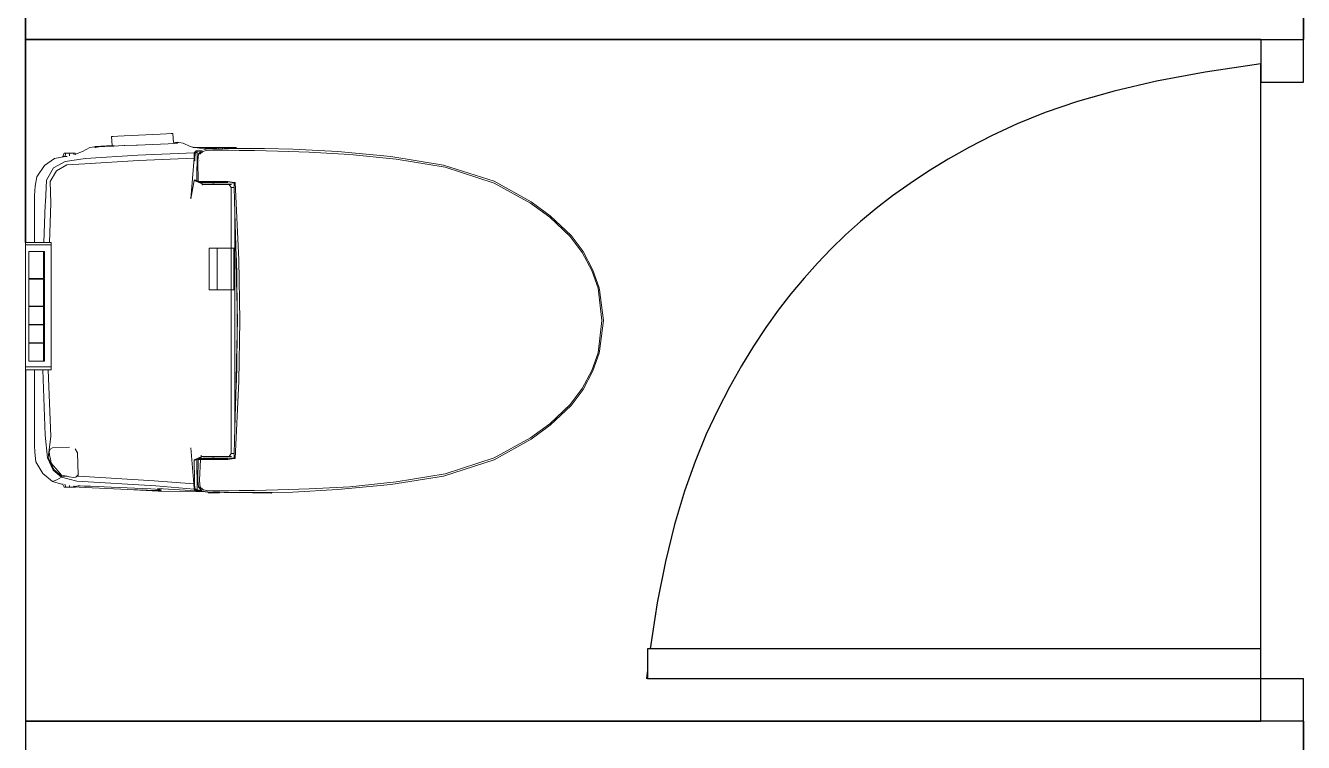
# Model space of a CAD drawing. Header units: millimetres. Extents: x 6923 to 14208, y 3430 to 4414.
# Drawn here: x 7302.5 to 7370, y 4166.1 to 4204 of the extents above; entities that cross this region are included whole.
import ezdxf

# ---------------------------------------------------------------- set-up
doc = ezdxf.new("R2010")
doc.units = ezdxf.units.MM
for name, color, linetype, lineweight in [('door', 104, 'Continuous', 25), ('Furniture', 252, 'Continuous', 0), ('wall', 160, 'Continuous', 35)]:
    doc.layers.add(name, color=color, linetype=linetype, lineweight=lineweight)
doc.layers.add('SectionCutEdges', color=7, linetype='Continuous')

msp = doc.modelspace()

# ---------------------------------------------------------------- linework, layer by layer
at = {"layer": 'door'}
for p, q in [((7367.775, 4203.246), (7367.775, 4200.994)), ((7367.775, 4203.246), (7370.027, 4203.246)), ((7370.027, 4200.994), (7370.027, 4203.246)), ((7367.775, 4169.466), (7367.775, 4201.953)), ((7367.775, 4200.994), (7370.027, 4200.994)), ((7335.346, 4171.042), (7335.346, 4169.466)), ((7367.775, 4171.042), (7335.346, 4171.042)), ((7335.346, 4169.904), (7335.288, 4169.466)), ((7335.346, 4169.466), (7335.288, 4169.466)), ((7335.346, 4169.466), (7367.775, 4169.466)), ((7367.775, 4169.466), (7370.027, 4169.466)), ((7367.775, 4167.214), (7367.775, 4169.466)), ((7370.027, 4167.214), (7370.027, 4169.466)), ((7370.027, 4167.214), (7367.775, 4167.214))]:
    msp.add_line(p, q, dxfattribs=at)
msp.add_lwpolyline([(7367.775, 4201.953), (7364.825, 4201.514), (7362.254, 4201.033), (7360.018, 4200.514), (7358.074, 4199.964), (7356.38, 4199.386), (7354.893, 4198.788), (7353.57, 4198.175), (7352.369, 4197.551), (7351.252, 4196.921), (7350.207, 4196.285), (7349.227, 4195.638), (7348.305, 4194.98), (7347.434, 4194.307), (7346.608, 4193.617), (7345.821, 4192.908), (7345.064, 4192.176), (7344.333, 4191.42), (7343.623, 4190.632), (7342.933, 4189.806), (7342.261, 4188.936), (7341.602, 4188.014), (7340.956, 4187.034), (7340.319, 4185.989), (7339.69, 4184.872), (7339.066, 4183.673), (7338.455, 4182.372), (7337.865, 4180.944), (7337.303, 4179.364), (7336.777, 4177.608), (7336.295, 4175.652), (7335.865, 4173.471), (7335.496, 4171.042)], dxfattribs=at)
at = {"layer": 'Furniture'}
for p, q in [((7307.685, 4198.15), (7309.587, 4198.242)), ((7309.587, 4198.242), (7309.921, 4198.259)), ((7309.921, 4198.259), (7310.165, 4198.27)), ((7310.165, 4198.27), (7310.255, 4198.275)), ((7310.255, 4198.275), (7310.282, 4197.803)), ((7305.873, 4197.537), (7306.114, 4197.573)), ((7306.114, 4197.573), (7306.15, 4197.547)), ((7306.15, 4197.547), (7306.151, 4197.582)), ((7306.151, 4197.582), (7307.044, 4197.63)), ((7306.151, 4197.582), (7306.172, 4197.579)), ((7306.166, 4197.535), (7306.348, 4197.563)), ((7306.172, 4197.579), (7306.21, 4197.577)), ((7306.21, 4197.577), (7306.28, 4197.576)), ((7306.348, 4197.563), (7306.648, 4197.587)), ((7306.648, 4197.587), (7306.517, 4197.582)), ((7306.654, 4197.587), (7306.648, 4197.587)), ((7306.654, 4197.587), (7306.659, 4197.588)), ((7306.659, 4197.588), (7307.045, 4197.605)), ((7307.016, 4198.117), (7307.106, 4198.122)), ((7307.044, 4197.63), (7307.016, 4198.117)), ((7307.044, 4197.624), (7307.044, 4197.63)), ((7307.044, 4197.624), (7307.134, 4197.627)), ((7307.045, 4197.605), (7307.135, 4197.609)), ((7307.045, 4197.605), (7307.045, 4197.608)), ((7307.106, 4198.122), (7307.35, 4198.134)), ((7307.134, 4197.627), (7307.16, 4197.629)), ((7307.135, 4197.609), (7307.38, 4197.62)), ((7307.35, 4198.134), (7307.685, 4198.15)), ((7307.38, 4197.62), (7307.684, 4197.633)), ((7307.684, 4197.633), (7307.714, 4197.634)), ((7308.338, 4197.662), (7307.714, 4197.634)), ((7307.714, 4197.634), (7307.714, 4197.637)), ((7308.338, 4197.662), (7308.376, 4197.664)), ((7308.376, 4197.664), (7310.007, 4197.73)), ((7310.007, 4197.73), (7310.334, 4197.747)), ((7310.282, 4197.803), (7310.514, 4197.815)), ((7310.282, 4197.803), (7310.282, 4197.802)), ((7310.282, 4197.802), (7310.282, 4197.791)), ((7310.284, 4197.768), (7310.284, 4197.766)), ((7310.334, 4197.747), (7310.344, 4197.747)), ((7310.344, 4197.747), (7310.471, 4197.759)), ((7310.344, 4197.747), (7310.393, 4197.757)), ((7310.393, 4197.757), (7310.444, 4197.775)), ((7310.444, 4197.775), (7310.482, 4197.794)), ((7310.485, 4197.765), (7310.471, 4197.759)), ((7310.482, 4197.794), (7310.514, 4197.815)), ((7310.507, 4197.775), (7310.485, 4197.765)), ((7310.52, 4197.78), (7310.507, 4197.775)), ((7310.514, 4197.815), (7310.52, 4197.78)), ((7310.561, 4197.798), (7310.52, 4197.78)), ((7310.561, 4197.798), (7310.796, 4197.768)), ((7310.796, 4197.768), (7311.162, 4197.586)), ((7311.162, 4197.586), (7311.399, 4197.54)), ((7303.467, 4196.586), (7304.003, 4196.949)), ((7304.003, 4196.949), (7304.562, 4197.064)), ((7304.433, 4197.064), (7304.5, 4197.23)), ((7304.54, 4197.064), (7304.433, 4197.064)), ((7304.5, 4197.23), (7304.587, 4197.23)), ((7304.54, 4197.064), (7304.587, 4197.23)), ((7304.562, 4197.064), (7304.54, 4197.064)), ((7304.562, 4197.064), (7304.668, 4197.064)), ((7305.638, 4196.945), (7304.563, 4196.792)), ((7304.587, 4197.23), (7304.797, 4197.23)), ((7304.797, 4197.09), (7304.797, 4197.23)), ((7305.008, 4197.23), (7304.797, 4197.23)), ((7305.095, 4197.23), (7305.008, 4197.23)), ((7305.032, 4197.142), (7305.008, 4197.23)), ((7305.095, 4197.23), (7305.114, 4197.181)), ((7305.114, 4197.181), (7305.472, 4197.316)), ((7305.12, 4197.166), (7305.114, 4197.181)), ((7305.472, 4197.316), (7305.873, 4197.537)), ((7308.405, 4197.119), (7305.638, 4196.945)), ((7306.115, 4197.516), (7306.116, 4197.512)), ((7306.148, 4197.515), (7306.149, 4197.519)), ((7306.15, 4197.547), (7306.166, 4197.535)), ((7311.387, 4197.249), (7308.405, 4197.119)), ((7308.44, 4196.841), (7311.386, 4196.967)), ((7311.386, 4196.967), (7311.198, 4194.811)), ((7311.322, 4197.54), (7311.305, 4197.54)), ((7311.305, 4197.54), (7311.322, 4197.54)), ((7311.322, 4197.54), (7311.367, 4197.54)), ((7311.367, 4197.54), (7311.322, 4197.54)), ((7311.367, 4197.54), (7311.399, 4197.54)), ((7311.387, 4197.249), (7311.386, 4196.967)), ((7311.491, 4197.353), (7311.387, 4197.249)), ((7311.435, 4197.208), (7311.387, 4197.249)), ((7311.399, 4197.54), (7311.66, 4197.489)), ((7311.399, 4197.54), (7313.615, 4197.54)), ((7311.407, 4196.93), (7311.435, 4197.208)), ((7311.408, 4196.829), (7311.407, 4196.93)), ((7311.435, 4197.208), (7311.536, 4197.307)), ((7311.799, 4197.366), (7311.491, 4197.353)), ((7311.536, 4197.307), (7311.491, 4197.353)), ((7311.536, 4197.307), (7311.528, 4195.766)), ((7311.536, 4197.307), (7311.734, 4197.316)), ((7311.618, 4197.197), (7311.573, 4196.83)), ((7311.618, 4197.197), (7311.734, 4197.316)), ((7311.699, 4197.192), (7311.618, 4197.197)), ((7311.66, 4197.489), (7312.56, 4197.475)), ((7311.699, 4197.192), (7311.833, 4197.315)), ((7311.734, 4197.316), (7311.739, 4197.321)), ((7311.739, 4197.321), (7311.771, 4197.354)), ((7311.771, 4197.354), (7311.779, 4197.358)), ((7312.019, 4197.373), (7311.833, 4197.315)), ((7311.892, 4197.423), (7311.968, 4197.44)), ((7312.015, 4197.443), (7311.968, 4197.44)), ((7312.237, 4197.458), (7312.015, 4197.443)), ((7312.36, 4197.384), (7312.019, 4197.373)), ((7312.237, 4197.458), (7312.559, 4197.462)), ((7312.36, 4197.384), (7312.745, 4197.383)), ((7312.557, 4197.467), (7312.56, 4197.475)), ((7312.559, 4197.462), (7312.65, 4197.465)), ((7312.56, 4197.475), (7312.58, 4197.526)), ((7312.668, 4197.526), (7312.58, 4197.526)), ((7312.65, 4197.465), (7312.668, 4197.526)), ((7312.65, 4197.465), (7312.658, 4197.464)), ((7312.658, 4197.464), (7312.878, 4197.47)), ((7312.878, 4197.526), (7312.668, 4197.526)), ((7312.745, 4197.383), (7313.203, 4197.387)), ((7312.878, 4197.47), (7312.878, 4197.526)), ((7312.878, 4197.526), (7313.088, 4197.526)), ((7312.878, 4197.47), (7312.961, 4197.472)), ((7312.961, 4197.472), (7313.103, 4197.473)), ((7313.103, 4197.473), (7313.088, 4197.526)), ((7313.088, 4197.526), (7313.176, 4197.526)), ((7313.103, 4197.473), (7313.197, 4197.473)), ((7313.176, 4197.526), (7313.197, 4197.473)), ((7313.197, 4197.473), (7313.471, 4197.475)), ((7313.203, 4197.387), (7313.762, 4197.38)), ((7313.403, 4197.54), (7313.49, 4197.54)), ((7313.471, 4197.475), (7314.161, 4197.485)), ((7313.49, 4197.54), (7313.553, 4197.54)), ((7313.597, 4197.54), (7313.553, 4197.54)), ((7313.615, 4197.54), (7313.597, 4197.54)), ((7313.762, 4197.38), (7314.574, 4197.372)), ((7315.103, 4197.486), (7314.161, 4197.485)), ((7314.574, 4197.372), (7315.795, 4197.33)), ((7316.605, 4197.452), (7315.103, 4197.486)), ((7315.795, 4197.33), (7317.46, 4197.288)), ((7316.605, 4197.452), (7318.973, 4197.324)), ((7317.46, 4197.288), (7319.604, 4197.171)), ((7318.973, 4197.324), (7321.772, 4197.048)), ((7319.604, 4197.171), (7322.06, 4196.918)), ((7324.569, 4196.607), (7321.772, 4197.048)), ((7322.06, 4196.918), (7324.659, 4196.491)), ((7303.07, 4195.977), (7303.467, 4196.586)), ((7303.949, 4196.449), (7303.577, 4195.799)), ((7303.772, 4195.733), (7304.096, 4196.306)), ((7304.563, 4196.792), (7303.949, 4196.449)), ((7304.096, 4196.306), (7304.643, 4196.61)), ((7304.643, 4196.61), (7305.601, 4196.662)), ((7305.601, 4196.662), (7308.44, 4196.841)), ((7311.408, 4196.829), (7311.386, 4196.827)), ((7311.573, 4196.83), (7311.589, 4195.738)), ((7311.668, 4196.869), (7311.658, 4196.869)), ((7311.661, 4196.84), (7311.665, 4196.84)), ((7327.244, 4195.75), (7324.569, 4196.607)), ((7324.659, 4196.491), (7327.238, 4195.65)), ((7302.966, 4195.497), (7303.07, 4195.977)), ((7303.577, 4195.799), (7303.514, 4194.618)), ((7303.803, 4194.594), (7303.772, 4195.733)), ((7311.198, 4194.811), (7311.387, 4195.789)), ((7311.387, 4195.789), (7311.42, 4195.815)), ((7311.387, 4195.789), (7311.806, 4195.62)), ((7311.438, 4195.806), (7311.42, 4195.815)), ((7311.44, 4195.805), (7311.438, 4195.806)), ((7311.445, 4195.804), (7311.44, 4195.805)), ((7311.528, 4195.766), (7311.445, 4195.804)), ((7311.589, 4195.738), (7311.528, 4195.766)), ((7311.61, 4195.729), (7311.589, 4195.738)), ((7311.621, 4195.729), (7311.61, 4195.729)), ((7311.636, 4195.717), (7311.61, 4195.729)), ((7311.683, 4195.711), (7311.621, 4195.729)), ((7311.683, 4195.729), (7311.621, 4195.729)), ((7311.683, 4195.705), (7311.636, 4195.717)), ((7311.683, 4195.695), (7311.636, 4195.717)), ((7311.714, 4195.729), (7311.683, 4195.729)), ((7311.73, 4195.674), (7311.683, 4195.695)), ((7311.988, 4195.729), (7311.714, 4195.729)), ((7311.806, 4195.639), (7311.73, 4195.674)), ((7311.811, 4195.674), (7311.73, 4195.674)), ((7311.806, 4195.639), (7311.806, 4195.62)), ((7311.806, 4195.62), (7311.806, 4195.594)), ((7311.806, 4195.594), (7311.806, 4195.587)), ((7311.806, 4195.587), (7311.806, 4195.574)), ((7311.806, 4195.574), (7311.806, 4195.549)), ((7311.886, 4195.573), (7311.806, 4195.574)), ((7311.852, 4195.662), (7311.811, 4195.674)), ((7311.811, 4195.674), (7311.828, 4195.674)), ((7311.955, 4195.674), (7311.828, 4195.674)), ((7311.97, 4195.662), (7311.852, 4195.662)), ((7311.896, 4195.573), (7311.886, 4195.573)), ((7312.563, 4195.581), (7311.896, 4195.573)), ((7311.958, 4195.674), (7311.955, 4195.674)), ((7312.12, 4195.674), (7311.958, 4195.674)), ((7312.011, 4195.662), (7311.97, 4195.662)), ((7312.333, 4195.729), (7311.988, 4195.729)), ((7312.208, 4195.662), (7312.011, 4195.662)), ((7312.168, 4195.674), (7312.12, 4195.674)), ((7312.23, 4195.674), (7312.168, 4195.674)), ((7312.492, 4195.662), (7312.208, 4195.662)), ((7312.325, 4195.674), (7312.23, 4195.674)), ((7312.463, 4195.674), (7312.325, 4195.674)), ((7312.333, 4195.729), (7312.671, 4195.729)), ((7312.445, 4195.594), (7312.345, 4195.594)), ((7312.445, 4195.594), (7313.319, 4195.581)), ((7312.732, 4195.674), (7312.463, 4195.674)), ((7312.818, 4195.662), (7312.492, 4195.662)), ((7313.225, 4195.573), (7312.563, 4195.581)), ((7312.671, 4195.729), (7313.163, 4195.729)), ((7312.753, 4195.674), (7312.732, 4195.674)), ((7312.792, 4195.674), (7312.753, 4195.674)), ((7312.88, 4195.674), (7312.792, 4195.674)), ((7313.064, 4195.662), (7312.818, 4195.662)), ((7313.082, 4195.674), (7312.88, 4195.674)), ((7313.491, 4195.655), (7313.064, 4195.662)), ((7313.168, 4195.674), (7313.082, 4195.674)), ((7313.163, 4195.729), (7313.5, 4195.681)), ((7313.319, 4195.581), (7313.225, 4195.573)), ((7313.33, 4195.414), (7313.225, 4195.573)), ((7313.347, 4195.581), (7313.319, 4195.581)), ((7313.5, 4195.681), (7313.491, 4195.655)), ((7313.498, 4195.431), (7313.491, 4195.655)), ((7313.5, 4195.681), (7313.51, 4195.68)), ((7313.51, 4195.68), (7313.542, 4195.675)), ((7313.733, 4191.599), (7313.542, 4195.675)), ((7327.238, 4195.65), (7329.162, 4194.588)), ((7329.204, 4194.662), (7327.244, 4195.75)), ((7302.933, 4195.003), (7302.966, 4195.497)), ((7302.933, 4192.519), (7302.933, 4195.003)), ((7313.33, 4195.414), (7313.33, 4192.213)), ((7313.33, 4195.414), (7313.469, 4195.414)), ((7313.469, 4195.414), (7313.499, 4195.414)), ((7313.499, 4195.414), (7313.498, 4195.431)), ((7313.536, 4194.082), (7313.499, 4195.414)), ((7303.504, 4194.512), (7303.435, 4192.519)), ((7303.514, 4194.618), (7303.504, 4194.512)), ((7303.725, 4192.519), (7303.803, 4194.594)), ((7329.162, 4194.588), (7330.176, 4193.843)), ((7330.209, 4193.918), (7329.204, 4194.662)), ((7313.536, 4194.082), (7313.532, 4193.916)), ((7313.532, 4193.395), (7313.536, 4194.082)), ((7313.532, 4193.916), (7313.532, 4193.395)), ((7313.602, 4191.746), (7313.536, 4194.082)), ((7330.176, 4193.843), (7331.265, 4192.831)), ((7331.317, 4192.877), (7330.209, 4193.918)), ((7313.525, 4192.213), (7313.532, 4193.395)), ((7331.945, 4192.028), (7331.317, 4192.877)), ((7302.466, 4192.519), (7302.933, 4192.519)), ((7302.466, 4192.519), (7302.466, 4192.387)), ((7303.826, 4192.387), (7302.466, 4192.387)), ((7302.466, 4192.387), (7302.466, 4192.003)), ((7302.933, 4192.519), (7302.968, 4192.519)), ((7302.968, 4192.519), (7302.975, 4192.519)), ((7302.975, 4192.519), (7302.994, 4192.519)), ((7302.994, 4192.519), (7303.018, 4192.519)), ((7303.018, 4192.519), (7303.081, 4192.519)), ((7303.081, 4192.519), (7303.198, 4192.519)), ((7303.198, 4192.519), (7303.242, 4192.519)), ((7303.242, 4192.519), (7303.422, 4192.519)), ((7303.422, 4192.519), (7303.435, 4192.519)), ((7303.435, 4192.519), (7303.526, 4192.519)), ((7303.526, 4192.519), (7303.725, 4192.519)), ((7303.725, 4192.519), (7303.826, 4192.519)), ((7303.826, 4192.387), (7303.826, 4192.519)), ((7303.826, 4192.003), (7303.826, 4192.387)), ((7312.167, 4190.006), (7312.167, 4192.213)), ((7312.167, 4192.213), (7312.578, 4192.213)), ((7312.578, 4192.213), (7312.588, 4192.213)), ((7312.588, 4190.006), (7312.588, 4192.213)), ((7312.588, 4192.213), (7313.33, 4192.213)), ((7313.33, 4192.213), (7313.339, 4192.213)), ((7313.339, 4190.006), (7313.339, 4192.213)), ((7313.339, 4192.213), (7313.469, 4192.213)), ((7313.469, 4192.213), (7313.482, 4192.213)), ((7313.482, 4192.213), (7313.525, 4192.213)), ((7313.482, 4190.006), (7313.482, 4192.213)), ((7313.523, 4191.718), (7313.525, 4192.213)), ((7331.265, 4192.831), (7331.898, 4191.976)), ((7302.466, 4192.003), (7302.466, 4186.278)), ((7303.422, 4192.028), (7302.634, 4192.028)), ((7302.634, 4192.003), (7302.634, 4192.028)), ((7302.634, 4190.602), (7302.634, 4192.003)), ((7303.422, 4192.028), (7303.472, 4192.028)), ((7303.422, 4192.003), (7303.422, 4192.028)), ((7303.422, 4190.602), (7303.422, 4192.003)), ((7303.472, 4192.028), (7303.472, 4192.003)), ((7303.472, 4192.003), (7303.472, 4190.602)), ((7303.826, 4188.405), (7303.826, 4192.003)), ((7313.525, 4190.006), (7313.523, 4191.718)), ((7313.603, 4191.684), (7313.602, 4191.746)), ((7313.623, 4190.497), (7313.603, 4191.684)), ((7313.617, 4191.679), (7313.633, 4190.641)), ((7313.79, 4188.388), (7313.733, 4191.599)), ((7331.898, 4191.976), (7332.402, 4191.026)), ((7332.464, 4191.046), (7331.945, 4192.028)), ((7332.402, 4191.026), (7332.735, 4190.092)), ((7332.798, 4190.115), (7332.464, 4191.046)), ((7303.422, 4190.602), (7302.634, 4190.602)), ((7303.422, 4190.572), (7302.634, 4190.572)), ((7302.634, 4189.146), (7302.634, 4190.572)), ((7303.472, 4190.602), (7303.422, 4190.602)), ((7303.422, 4189.146), (7303.422, 4190.572)), ((7303.422, 4190.572), (7303.472, 4190.572)), ((7303.472, 4190.572), (7303.472, 4189.146)), ((7313.647, 4189.074), (7313.623, 4190.497)), ((7313.633, 4190.641), (7313.656, 4189.074)), ((7312.578, 4190.006), (7312.167, 4190.006)), ((7312.588, 4190.006), (7312.578, 4190.006)), ((7313.33, 4190.006), (7312.588, 4190.006)), ((7313.33, 4190.006), (7313.33, 4181.362)), ((7313.339, 4190.006), (7313.33, 4190.006)), ((7313.469, 4190.006), (7313.339, 4190.006)), ((7313.482, 4190.006), (7313.469, 4190.006)), ((7313.525, 4190.006), (7313.482, 4190.006)), ((7313.526, 4189.074), (7313.525, 4190.006)), ((7332.735, 4190.092), (7332.939, 4188.388)), ((7332.798, 4190.115), (7332.813, 4190.012)), ((7332.813, 4190.012), (7333.023, 4188.388)), ((7303.422, 4189.146), (7302.634, 4189.146)), ((7303.422, 4189.12), (7302.634, 4189.12)), ((7302.634, 4188.177), (7302.634, 4189.12)), ((7303.472, 4189.146), (7303.422, 4189.146)), ((7303.422, 4188.177), (7303.422, 4189.12)), ((7303.422, 4189.12), (7303.472, 4189.12)), ((7303.472, 4189.12), (7303.472, 4188.177)), ((7313.526, 4188.66), (7313.526, 4189.074)), ((7313.658, 4188.388), (7313.647, 4189.074)), ((7313.656, 4189.074), (7313.666, 4188.388)), ((7303.422, 4188.177), (7302.634, 4188.177)), ((7303.422, 4188.157), (7302.634, 4188.157)), ((7302.634, 4187.214), (7302.634, 4188.157)), ((7303.472, 4188.177), (7303.422, 4188.177)), ((7303.422, 4187.214), (7303.422, 4188.157)), ((7303.422, 4188.157), (7303.472, 4188.157)), ((7303.472, 4188.157), (7303.472, 4187.214)), ((7303.826, 4186.278), (7303.826, 4188.405)), ((7313.526, 4188.389), (7313.526, 4188.66)), ((7313.526, 4187.702), (7313.526, 4188.389)), ((7313.647, 4187.702), (7313.658, 4188.388)), ((7313.666, 4188.388), (7313.656, 4187.702)), ((7313.733, 4185.177), (7313.79, 4188.388)), ((7332.939, 4188.388), (7332.735, 4186.684)), ((7333.023, 4188.388), (7332.813, 4186.764)), ((7313.523, 4185.058), (7313.526, 4187.702)), ((7313.623, 4186.279), (7313.647, 4187.702)), ((7313.656, 4187.702), (7313.633, 4186.135)), ((7303.422, 4187.214), (7302.634, 4187.214)), ((7303.422, 4187.184), (7302.634, 4187.184)), ((7302.634, 4186.278), (7302.634, 4187.184)), ((7303.472, 4187.214), (7303.422, 4187.214)), ((7303.422, 4187.184), (7303.472, 4187.184)), ((7303.422, 4186.278), (7303.422, 4187.184)), ((7303.472, 4187.184), (7303.472, 4186.278)), ((7332.813, 4186.764), (7332.798, 4186.661)), ((7302.466, 4186.278), (7302.466, 4185.931)), ((7302.634, 4186.241), (7302.634, 4186.278)), ((7303.422, 4186.241), (7302.634, 4186.241)), ((7303.422, 4186.241), (7303.422, 4186.278)), ((7303.472, 4186.241), (7303.422, 4186.241)), ((7303.472, 4186.278), (7303.472, 4186.241)), ((7303.826, 4185.931), (7303.826, 4186.278)), ((7313.603, 4185.092), (7313.623, 4186.279)), ((7313.633, 4186.135), (7313.617, 4185.097)), ((7332.735, 4186.684), (7332.402, 4185.75)), ((7332.464, 4185.73), (7332.798, 4186.661)), ((7302.466, 4185.931), (7303.826, 4185.931)), ((7302.466, 4185.931), (7302.466, 4185.78)), ((7302.466, 4185.78), (7302.933, 4185.78)), ((7302.933, 4181.779), (7302.933, 4185.78)), ((7302.933, 4185.78), (7302.946, 4185.78)), ((7302.946, 4185.78), (7302.978, 4185.78)), ((7302.978, 4185.78), (7303.001, 4185.78)), ((7303.001, 4185.78), (7303.048, 4185.78)), ((7303.048, 4185.78), (7303.092, 4185.78)), ((7303.092, 4185.78), (7303.171, 4185.78)), ((7303.171, 4185.78), (7303.256, 4185.78)), ((7303.256, 4185.78), (7303.361, 4185.78)), ((7303.361, 4185.78), (7303.384, 4185.78)), ((7303.384, 4185.78), (7303.498, 4182.333)), ((7303.384, 4185.78), (7303.51, 4185.78)), ((7303.51, 4185.78), (7303.668, 4185.78)), ((7303.795, 4182.257), (7303.668, 4185.78)), ((7303.668, 4185.78), (7303.826, 4185.78)), ((7303.826, 4185.78), (7303.826, 4185.931)), ((7332.402, 4185.75), (7331.898, 4184.799)), ((7331.945, 4184.748), (7332.464, 4185.73)), ((7313.532, 4183.381), (7313.523, 4185.058)), ((7313.536, 4182.694), (7313.602, 4185.03)), ((7313.542, 4181.101), (7313.733, 4185.177)), ((7313.602, 4185.03), (7313.603, 4185.092)), ((7331.898, 4184.799), (7331.265, 4183.945)), ((7331.317, 4183.899), (7331.945, 4184.748)), ((7313.532, 4183.381), (7313.532, 4182.86)), ((7313.536, 4182.694), (7313.532, 4183.381)), ((7331.265, 4183.945), (7330.176, 4182.933)), ((7330.209, 4182.858), (7331.317, 4183.899)), ((7313.532, 4182.86), (7313.536, 4182.694)), ((7330.176, 4182.933), (7329.162, 4182.188)), ((7329.204, 4182.114), (7330.209, 4182.858)), ((7303.498, 4182.333), (7303.618, 4181.136)), ((7303.667, 4181.15), (7303.795, 4182.257)), ((7313.536, 4182.694), (7313.498, 4181.362)), ((7329.162, 4182.188), (7327.238, 4181.126)), ((7327.244, 4181.026), (7329.204, 4182.114)), ((7302.959, 4181.421), (7302.933, 4181.779)), ((7303.014, 4180.923), (7302.959, 4181.421)), ((7303.706, 4181.449), (7303.763, 4181.583)), ((7303.758, 4181.185), (7303.706, 4181.449)), ((7303.763, 4181.583), (7303.892, 4181.658)), ((7303.892, 4181.658), (7304.789, 4181.689)), ((7305.091, 4181.607), (7305.206, 4181.386)), ((7305.206, 4181.386), (7305.246, 4180.225)), ((7311.197, 4181.661), (7311.366, 4179.752)), ((7313.225, 4181.203), (7313.33, 4181.362)), ((7313.469, 4181.362), (7313.33, 4181.362)), ((7313.498, 4181.362), (7313.469, 4181.362)), ((7313.497, 4181.345), (7313.498, 4181.362)), ((7303.377, 4180.297), (7303.014, 4180.923)), ((7303.618, 4181.136), (7303.667, 4181.15)), ((7303.618, 4181.136), (7303.918, 4180.483)), ((7303.958, 4180.513), (7303.667, 4181.15)), ((7303.778, 4181.082), (7303.758, 4181.185)), ((7303.801, 4180.964), (7303.778, 4181.082)), ((7303.823, 4180.852), (7303.801, 4180.964)), ((7304.187, 4180.43), (7303.823, 4180.852)), ((7311.753, 4181.177), (7311.387, 4181.017)), ((7311.42, 4181.002), (7311.387, 4181.017)), ((7311.391, 4179.946), (7311.387, 4181.017)), ((7311.42, 4181.002), (7311.437, 4181.009)), ((7311.437, 4181.009), (7311.439, 4181.01)), ((7311.439, 4181.01), (7311.496, 4181.034)), ((7311.496, 4181.034), (7311.528, 4181.048)), ((7311.528, 4181.048), (7311.609, 4181.082)), ((7311.528, 4181.048), (7311.534, 4179.425)), ((7311.589, 4181.047), (7311.573, 4179.945)), ((7311.589, 4181.047), (7311.609, 4181.052)), ((7311.589, 4181.047), (7311.609, 4181.047)), ((7311.609, 4181.082), (7311.656, 4181.102)), ((7311.609, 4181.082), (7311.609, 4181.052)), ((7311.609, 4181.052), (7311.683, 4181.071)), ((7311.609, 4181.052), (7311.609, 4181.047)), ((7311.609, 4181.047), (7311.621, 4181.047)), ((7311.621, 4181.047), (7311.683, 4181.065)), ((7311.621, 4181.047), (7311.683, 4181.047)), ((7311.656, 4181.102), (7311.747, 4181.14)), ((7311.656, 4181.102), (7311.683, 4181.102)), ((7311.714, 4181.047), (7311.663, 4179.955)), ((7311.811, 4181.102), (7311.683, 4181.102)), ((7311.683, 4181.047), (7311.714, 4181.047)), ((7311.714, 4181.047), (7311.988, 4181.047)), ((7311.747, 4181.14), (7311.753, 4181.177)), ((7311.753, 4181.269), (7311.753, 4181.241)), ((7311.753, 4181.241), (7311.753, 4181.201)), ((7311.753, 4181.201), (7311.896, 4181.203)), ((7311.753, 4181.201), (7311.753, 4181.177)), ((7311.811, 4181.102), (7311.852, 4181.114)), ((7311.828, 4181.102), (7311.811, 4181.102)), ((7311.828, 4181.102), (7311.955, 4181.102)), ((7311.852, 4181.114), (7311.995, 4181.114)), ((7311.896, 4181.203), (7311.914, 4181.203)), ((7311.914, 4181.203), (7312.563, 4181.195)), ((7311.955, 4181.102), (7311.958, 4181.102)), ((7311.958, 4181.102), (7312.12, 4181.102)), ((7311.988, 4181.047), (7312.333, 4181.047)), ((7311.995, 4181.114), (7312.011, 4181.114)), ((7312.011, 4181.114), (7312.208, 4181.114)), ((7312.12, 4181.102), (7312.168, 4181.102)), ((7312.168, 4181.102), (7312.23, 4181.102)), ((7312.208, 4181.114), (7312.492, 4181.114)), ((7312.23, 4181.102), (7312.325, 4181.102)), ((7312.325, 4181.102), (7312.463, 4181.102)), ((7312.671, 4181.047), (7312.333, 4181.047)), ((7312.344, 4181.181), (7312.445, 4181.181)), ((7312.445, 4181.181), (7313.186, 4181.193)), ((7312.463, 4181.102), (7312.732, 4181.102)), ((7312.492, 4181.114), (7312.818, 4181.114)), ((7312.563, 4181.195), (7313.183, 4181.202)), ((7313.163, 4181.047), (7312.671, 4181.047)), ((7312.732, 4181.102), (7312.753, 4181.102)), ((7312.753, 4181.102), (7312.792, 4181.102)), ((7312.792, 4181.102), (7312.88, 4181.102)), ((7312.818, 4181.114), (7313.064, 4181.114)), ((7312.88, 4181.102), (7313.082, 4181.102)), ((7313.064, 4181.114), (7313.203, 4181.116)), ((7313.082, 4181.102), (7313.168, 4181.102)), ((7313.5, 4181.095), (7313.163, 4181.047)), ((7313.183, 4181.202), (7313.225, 4181.203)), ((7313.186, 4181.193), (7313.319, 4181.195)), ((7313.203, 4181.116), (7313.491, 4181.12)), ((7313.225, 4181.203), (7313.319, 4181.195)), ((7313.319, 4181.195), (7313.348, 4181.195)), ((7313.491, 4181.12), (7313.497, 4181.345)), ((7313.491, 4181.12), (7313.5, 4181.095)), ((7313.51, 4181.096), (7313.5, 4181.095)), ((7313.542, 4181.101), (7313.51, 4181.096)), ((7324.569, 4180.169), (7327.244, 4181.026)), ((7327.238, 4181.126), (7324.659, 4180.284)), ((7303.883, 4179.882), (7303.377, 4180.297)), ((7303.918, 4180.483), (7304.364, 4180.108)), ((7304.388, 4180.151), (7303.958, 4180.513)), ((7304.122, 4179.969), (7304.364, 4180.108)), ((7304.371, 4180.216), (7304.187, 4180.43)), ((7304.388, 4180.151), (7304.364, 4180.108)), ((7304.364, 4180.108), (7305.178, 4179.889)), ((7304.67, 4180.154), (7304.371, 4180.216)), ((7304.67, 4180.154), (7304.388, 4180.151)), ((7304.778, 4180.131), (7304.67, 4180.154)), ((7304.993, 4180.086), (7304.778, 4180.131)), ((7305.132, 4180.111), (7304.993, 4180.086)), ((7305.174, 4180.153), (7305.132, 4180.111)), ((7305.18, 4180.159), (7305.174, 4180.153)), ((7305.221, 4180.2), (7305.18, 4180.159)), ((7305.287, 4180.16), (7305.18, 4180.159)), ((7305.246, 4180.225), (7305.221, 4180.2)), ((7309.263, 4179.922), (7305.287, 4180.16)), ((7321.772, 4179.728), (7324.569, 4180.169)), ((7324.659, 4180.284), (7322.06, 4179.858)), ((7303.883, 4179.882), (7304.122, 4179.969)), ((7304.445, 4179.72), (7303.883, 4179.882)), ((7304.445, 4179.72), (7304.434, 4179.749)), ((7304.5, 4179.585), (7304.445, 4179.72)), ((7304.587, 4179.585), (7304.5, 4179.585)), ((7304.587, 4179.585), (7304.545, 4179.731)), ((7304.797, 4179.585), (7304.587, 4179.585)), ((7304.797, 4179.585), (7304.797, 4179.663)), ((7305.008, 4179.585), (7304.797, 4179.585)), ((7305.008, 4179.585), (7305.018, 4179.623)), ((7305.095, 4179.585), (7305.008, 4179.585)), ((7305.018, 4179.623), (7305.021, 4179.632)), ((7305.108, 4179.618), (7305.018, 4179.623)), ((7305.021, 4179.632), (7305.024, 4179.644)), ((7305.06, 4179.605), (7305.107, 4179.614)), ((7305.092, 4179.595), (7305.06, 4179.605)), ((7305.099, 4179.594), (7305.092, 4179.595)), ((7305.099, 4179.594), (7305.095, 4179.585)), ((7305.304, 4179.578), (7305.099, 4179.594)), ((7305.108, 4179.618), (7305.107, 4179.614)), ((7305.107, 4179.614), (7305.122, 4179.617)), ((7305.113, 4179.629), (7305.108, 4179.618)), ((7305.122, 4179.617), (7305.108, 4179.618)), ((7305.115, 4179.635), (7305.113, 4179.629)), ((7305.122, 4179.617), (7305.176, 4179.628)), ((7305.176, 4179.628), (7305.256, 4179.643)), ((7305.178, 4179.889), (7309.36, 4179.643)), ((7305.256, 4179.643), (7305.351, 4179.646)), ((7305.617, 4179.562), (7305.304, 4179.578)), ((7305.351, 4179.646), (7305.566, 4179.641)), ((7305.566, 4179.641), (7305.897, 4179.629)), ((7305.622, 4179.562), (7305.617, 4179.562)), ((7307.878, 4179.462), (7305.622, 4179.562)), ((7305.897, 4179.629), (7306.999, 4179.579)), ((7306.999, 4179.579), (7309.085, 4179.485)), ((7309.482, 4179.372), (7307.878, 4179.462)), ((7308.907, 4179.417), (7307.878, 4179.462)), ((7309.322, 4179.401), (7308.907, 4179.417)), ((7309.085, 4179.485), (7309.331, 4179.472)), ((7311.366, 4179.752), (7309.263, 4179.922)), ((7309.474, 4179.398), (7309.322, 4179.401)), ((7309.331, 4179.472), (7309.453, 4179.461)), ((7309.36, 4179.643), (7311.372, 4179.472)), ((7309.436, 4179.515), (7311.493, 4179.383)), ((7309.453, 4179.461), (7309.561, 4179.456)), ((7309.573, 4179.396), (7309.474, 4179.398)), ((7312.106, 4179.325), (7309.482, 4179.372)), ((7309.561, 4179.456), (7309.648, 4179.445)), ((7309.607, 4179.401), (7309.573, 4179.396)), ((7309.648, 4179.445), (7309.607, 4179.401)), ((7311.391, 4179.788), (7311.366, 4179.752)), ((7311.366, 4179.752), (7311.372, 4179.472)), ((7311.372, 4179.472), (7311.42, 4179.511)), ((7311.372, 4179.472), (7311.493, 4179.383)), ((7311.391, 4179.946), (7311.397, 4179.946)), ((7311.391, 4179.788), (7311.391, 4179.946)), ((7311.42, 4179.511), (7311.391, 4179.788)), ((7311.534, 4179.425), (7311.42, 4179.511)), ((7311.534, 4179.425), (7311.493, 4179.383)), ((7311.493, 4179.383), (7311.891, 4179.37)), ((7311.779, 4179.418), (7311.534, 4179.425)), ((7311.573, 4179.945), (7311.618, 4179.579)), ((7311.618, 4179.579), (7311.699, 4179.584)), ((7311.771, 4179.422), (7311.618, 4179.579)), ((7311.658, 4179.907), (7311.668, 4179.907)), ((7311.665, 4179.935), (7311.661, 4179.936)), ((7311.665, 4179.935), (7311.663, 4179.955)), ((7311.668, 4179.907), (7311.665, 4179.935)), ((7311.699, 4179.584), (7311.668, 4179.907)), ((7311.833, 4179.461), (7311.699, 4179.584)), ((7311.779, 4179.418), (7311.771, 4179.422)), ((7311.782, 4179.417), (7311.779, 4179.418)), ((7311.833, 4179.461), (7312.019, 4179.403)), ((7311.963, 4179.337), (7311.891, 4179.37)), ((7311.966, 4179.337), (7311.963, 4179.337)), ((7311.968, 4179.336), (7311.966, 4179.337)), ((7311.968, 4179.336), (7312.04, 4179.331)), ((7312.019, 4179.403), (7312.36, 4179.392)), ((7312.04, 4179.331), (7312.105, 4179.327)), ((7312.106, 4179.325), (7312.105, 4179.327)), ((7312.105, 4179.327), (7312.147, 4179.324)), ((7312.147, 4179.324), (7312.106, 4179.325)), ((7312.121, 4179.287), (7312.106, 4179.325)), ((7312.147, 4179.324), (7312.199, 4179.32)), ((7312.208, 4179.287), (7312.199, 4179.32)), ((7312.199, 4179.32), (7312.237, 4179.318)), ((7312.745, 4179.393), (7312.36, 4179.392)), ((7313.203, 4179.389), (7312.745, 4179.393)), ((7313.762, 4179.396), (7313.203, 4179.389)), ((7314.574, 4179.404), (7313.762, 4179.396)), ((7315.795, 4179.446), (7314.574, 4179.404)), ((7315.48, 4179.298), (7316.605, 4179.324)), ((7317.46, 4179.488), (7315.795, 4179.446)), ((7318.973, 4179.452), (7316.605, 4179.324)), ((7319.604, 4179.605), (7317.46, 4179.488)), ((7321.772, 4179.728), (7318.973, 4179.452)), ((7322.06, 4179.858), (7319.604, 4179.605)), ((7312.208, 4179.287), (7312.121, 4179.287)), ((7312.419, 4179.287), (7312.208, 4179.287)), ((7312.419, 4179.316), (7312.237, 4179.318)), ((7312.419, 4179.287), (7312.419, 4179.316)), ((7312.559, 4179.314), (7312.419, 4179.316)), ((7312.629, 4179.287), (7312.419, 4179.287)), ((7312.636, 4179.312), (7312.559, 4179.314)), ((7312.629, 4179.287), (7312.636, 4179.312)), ((7312.716, 4179.287), (7312.629, 4179.287)), ((7312.725, 4179.31), (7312.636, 4179.312)), ((7312.725, 4179.31), (7312.716, 4179.287)), ((7312.961, 4179.304), (7312.725, 4179.31)), ((7313.471, 4179.301), (7312.961, 4179.304)), ((7314.161, 4179.291), (7313.471, 4179.301)), ((7315.458, 4179.264), (7313.471, 4179.301)), ((7314.161, 4179.291), (7314.624, 4179.29)), ((7314.624, 4179.29), (7314.805, 4179.29)), ((7314.805, 4179.29), (7315.47, 4179.277)), ((7314.805, 4179.29), (7315.103, 4179.29)), ((7315.103, 4179.29), (7315.471, 4179.298)), ((7315.458, 4179.264), (7315.47, 4179.277)), ((7315.476, 4179.298), (7315.47, 4179.287)), ((7315.47, 4179.277), (7315.48, 4179.298)), ((7315.471, 4179.298), (7315.47, 4179.287)), ((7315.47, 4179.287), (7315.47, 4179.277)), ((7315.471, 4179.298), (7315.476, 4179.298)), ((7315.476, 4179.298), (7315.48, 4179.298))]:
    msp.add_line(p, q, dxfattribs=at)
at = {"layer": 'SectionCutEdges'}
for p, q in [((7302.466, 4185.78), (7302.466, 4167.214)), ((7367.775, 4169.466), (7367.775, 4171.042)), ((7302.466, 4167.214), (7302.466, 4164.962))]:
    msp.add_line(p, q, dxfattribs=at)
at = {"layer": 'wall'}
for p, q in [((7302.466, 4205.498), (7302.466, 4203.246)), ((7370.027, 4203.246), (7370.027, 4205.498)), ((7302.466, 4203.246), (7367.775, 4203.246)), ((7302.466, 4203.246), (7302.466, 4192.519)), ((7316.372, 4167.214), (7302.466, 4167.214)), ((7316.459, 4167.214), (7316.372, 4167.214)), ((7316.707, 4167.214), (7316.459, 4167.214)), ((7317.079, 4167.214), (7316.707, 4167.214)), ((7317.516, 4167.214), (7317.079, 4167.214)), ((7317.954, 4167.214), (7317.516, 4167.214)), ((7318.325, 4167.214), (7317.954, 4167.214)), ((7318.573, 4167.214), (7318.325, 4167.214)), ((7318.66, 4167.214), (7318.573, 4167.214)), ((7324.381, 4167.214), (7318.66, 4167.214)), ((7324.468, 4167.214), (7324.381, 4167.214)), ((7324.716, 4167.214), (7324.468, 4167.214)), ((7325.087, 4167.214), (7324.716, 4167.214)), ((7325.525, 4167.214), (7325.087, 4167.214)), ((7325.962, 4167.214), (7325.525, 4167.214)), ((7326.334, 4167.214), (7325.962, 4167.214)), ((7326.582, 4167.214), (7326.334, 4167.214)), ((7326.669, 4167.214), (7326.582, 4167.214)), ((7367.775, 4167.214), (7326.669, 4167.214)), ((7370.027, 4164.962), (7370.027, 4167.214))]:
    msp.add_line(p, q, dxfattribs=at)

doc.saveas('drawing.dxf')
